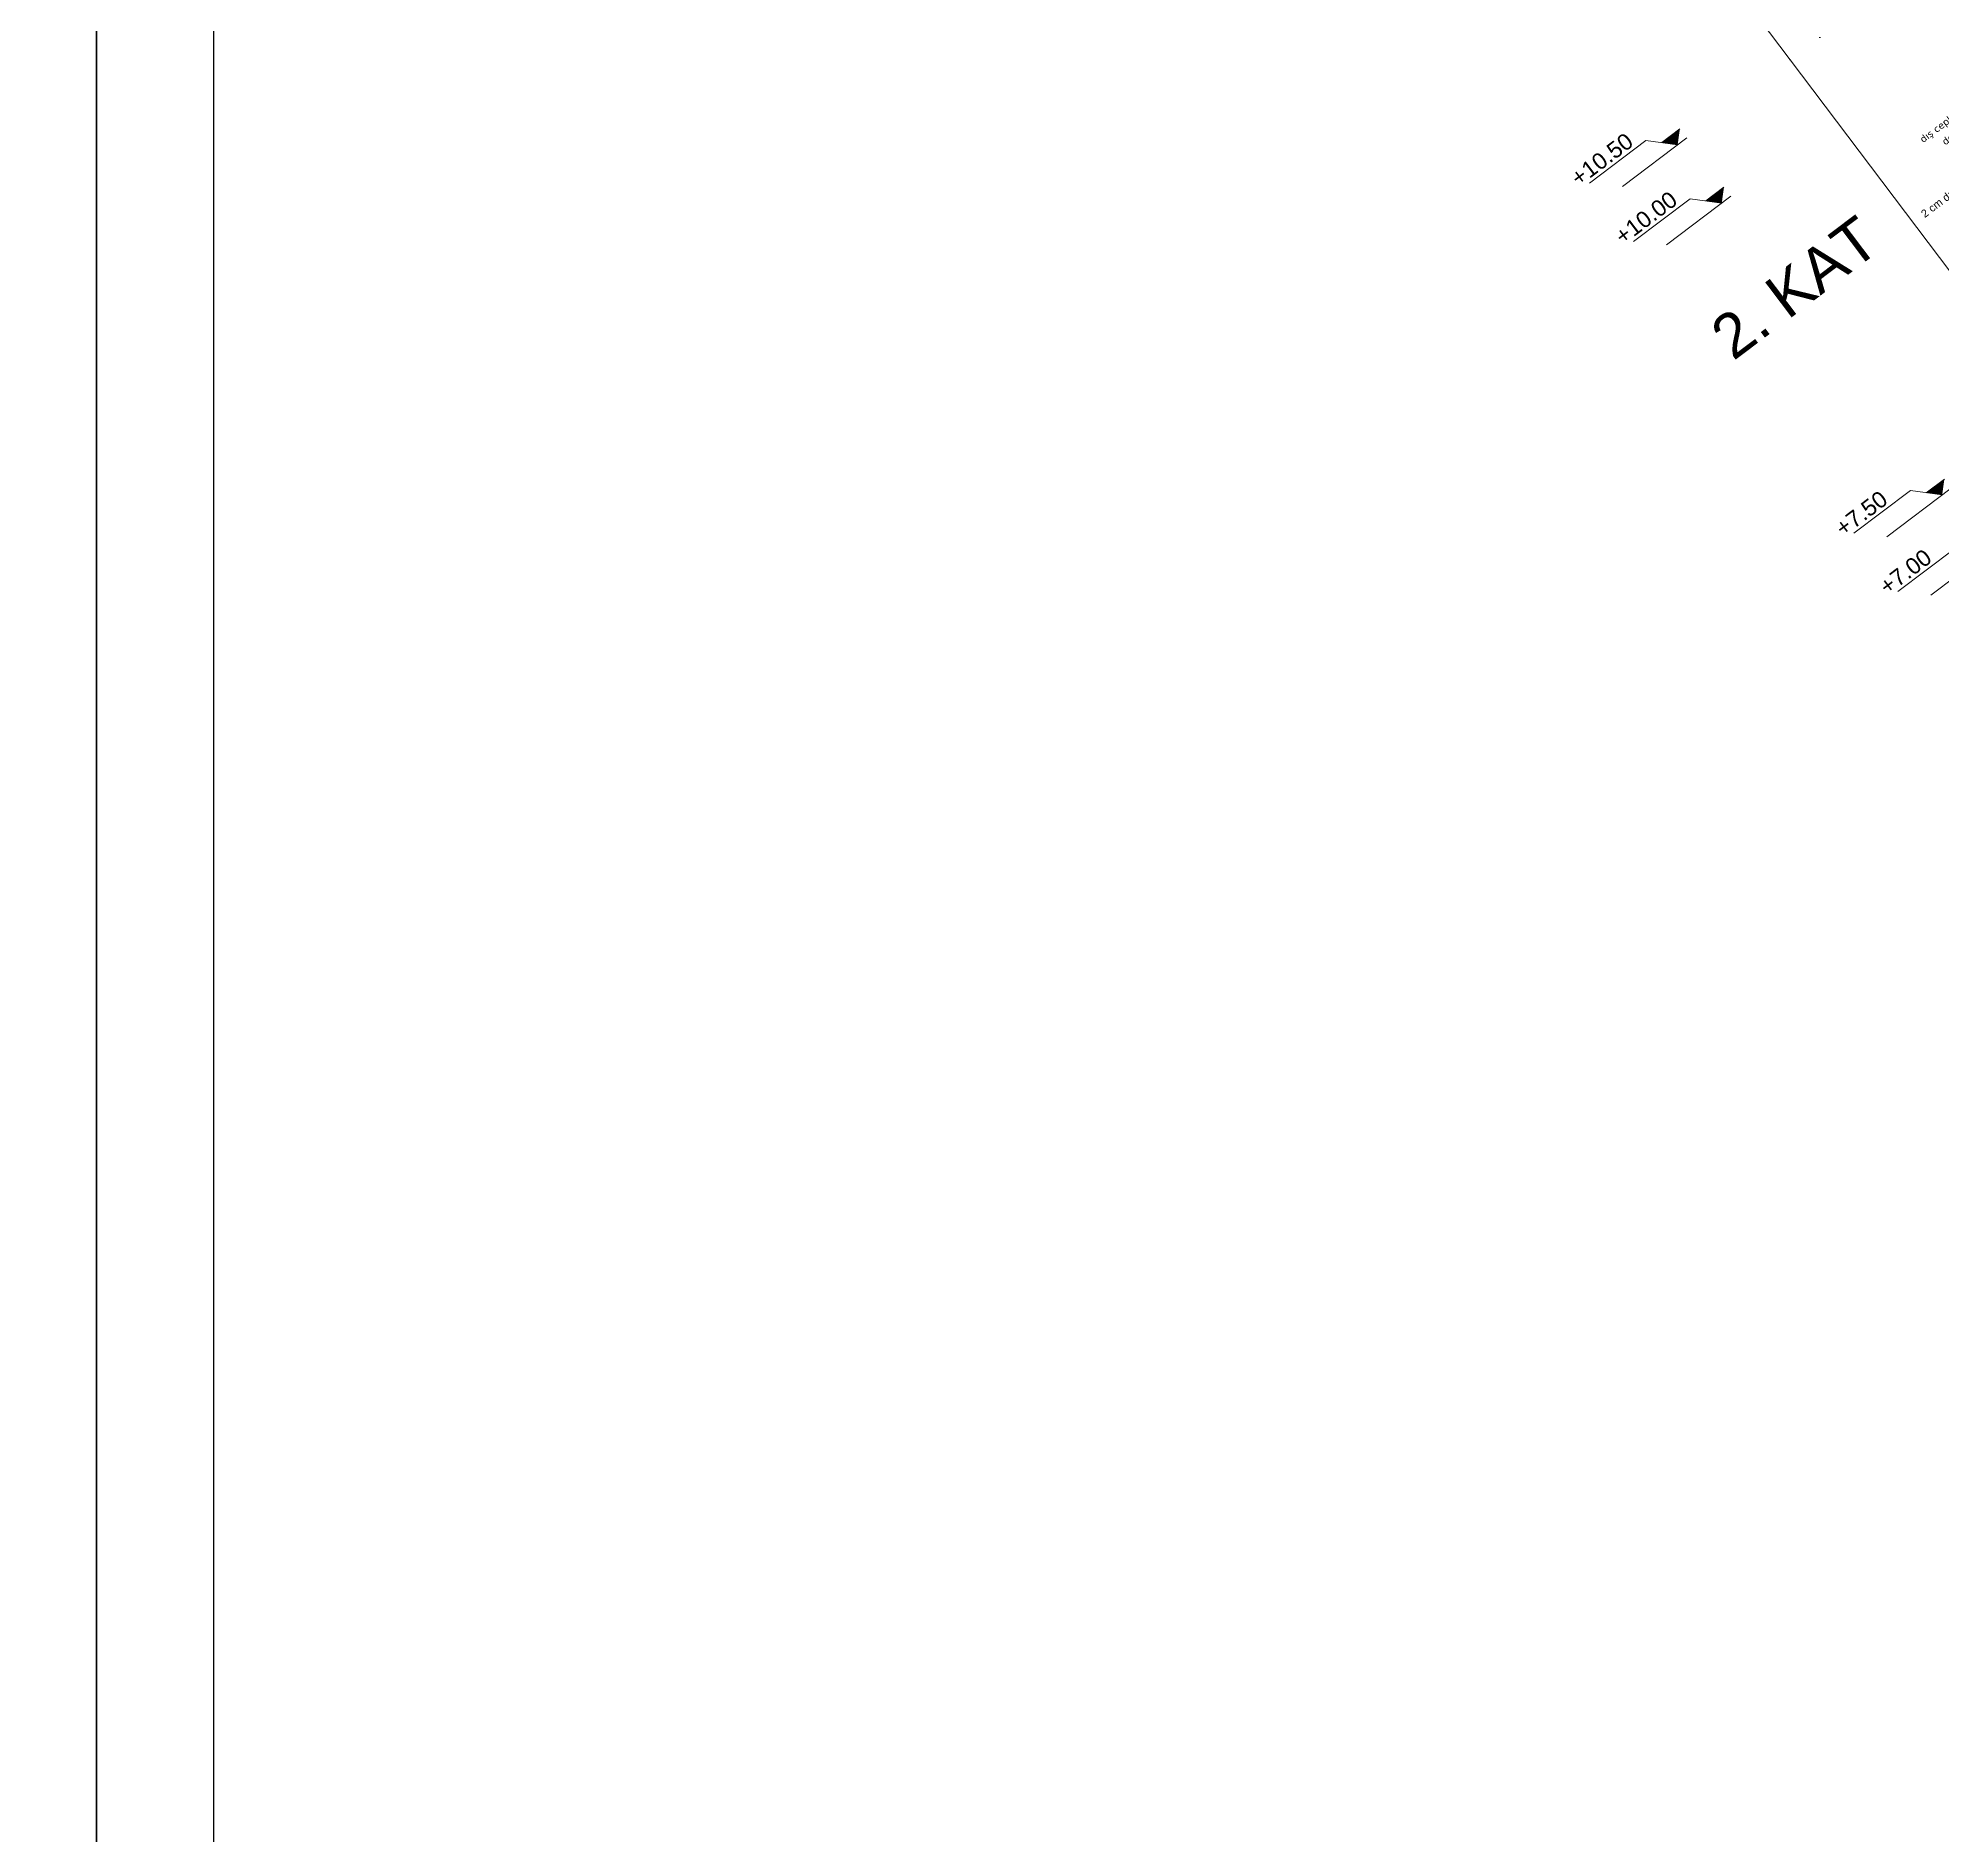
# Model space of a CAD drawing. Header units: millimetres. Extents: x 2232 to 85269, y -3593 to 5869.
# Drawn here: x 7216.5 to 7541.7, y 4035.4 to 4342.5 of the extents above; entities that cross this region are included whole.
import ezdxf

# ---------------------------------------------------------------- set-up
doc = ezdxf.new("R2010")
doc.units = ezdxf.units.MM
doc.linetypes.add('DOTX2', pattern=[0.5, 0, -0.5])
for name, color, linetype, lineweight in [('duvar', 232, 'Continuous', 30), ('görünüş', 201, 'Continuous', 18), ('iz', 1, 'DOTX2', 20), ('sıva iç', 21, 'Continuous', 0), ('TEXT-1', 8, 'Continuous', 5), ('yazı', 11, 'Continuous', 20), ('çerceve', 4, 'Continuous', 30), ('ÖLÇÜ İÇ', 7, 'Continuous', 9)]:
    doc.layers.add(name, color=color, linetype=linetype, lineweight=lineweight)
doc.layers.add('Standart', color=7, linetype='Continuous')
doc.layers.add('Yazi', color=7, linetype='Continuous')
doc.styles.add('arial_1_18', font='arial.ttf', dxfattribs={"height": 0.2})
doc.styles.get("Standard").update_dxf_attribs({"font": 'arial.ttf'})
doc.styles.add('verdana_1_34', font='verdana.ttf', dxfattribs={"height": 0.2})

# ---------------------------------------------------------------- blocks, each defined once
blk = doc.blocks.new('dsafsdfd')
at = {"layer": 'yazı'}
blk.add_hatch(color=256, dxfattribs=at).paths.add_polyline_path([(0, 4.89), (-9.78, 4.89), (-4.89, 0)])
for p, q in [((-45.23, 9.78), (-14.67, 9.78)), ((-14.67, 9.78), (-4.89, 0)), ((-34.77, 0), (0, 0)), ((-9.78, 4.89), (0, 4.89))]:
    blk.add_line(p, q, dxfattribs=at)
blk = doc.blocks.new('Entity12990')
at = {"layer": 'Yazi', "color": 11, "linetype": 'Continuous', "lineweight": -3}
for points in [[(7386.7, 278), (7393.3, 278)], [(7393.3, 200.7), (7393.3, 278)], [(7386.7, 267.6), (7393.3, 267.6)], [(7386.7, 257.2), (7393.3, 257.2)], [(7386.7, 246.9), (7393.3, 246.9)], [(7386.7, 236.5), (7393.3, 236.5)], [(7386.7, 226.1), (7393.3, 226.1)], [(7386.7, 215.7), (7393.3, 215.7)], [(7393.3, 200.7), (7413.8, 200.7)]]:
    blk.add_lwpolyline(points, dxfattribs=at)
for s, height, style, p in [('dış cephe boyası', 4.741, 'verdana_1_34', (7322.1, 275.6)), ('dekoratif sıva', 4.741, 'verdana_1_34', (7333.2, 265.2)), ('13 cm dış yalıtım', 4.741, 'verdana_1_34', (7324.5, 244.5)), ('file', 4.74, 'verdana_1_34', (7371.9, 254.2)), ('2 cm dış sıva (kaba sıva)', 5.333, 'arial_1_18', (7292.1, 234)), ('20 cm tuğla', 4.741, 'verdana_1_34', (7339.1, 223.7)), ('2 cm iç sıva (alçı sıva)', 5.333, 'arial_1_18', (7302, 211.5))]:
    blk.add_text(s, height=height, dxfattribs=dict(at, style=style)).set_placement(p)
blk = doc.blocks.new('GHGFHGF')
at = {"layer": 'görünüş'}
for points in [[(1293379.8, -409389.5), (1293379.8, -409089.5)], [(1293379.8, -409689.5), (1293379.8, -409389.5)]]:
    blk.add_lwpolyline(points, dxfattribs=at)
at = {"layer": 'iz', "ltscale": 50}
blk.add_line((1293379.8, -409389.5), (1295709.8, -409389.5), dxfattribs=at)
at = {"layer": 'duvar', "xscale": 1.584000000031665, "yscale": 1.584000000031665, "zscale": 1.584000000031665}
for p in [(1293291.2, -409389.5), (1293291.2, -409439.5), (1293291.2, -409689.5), (1293291.2, -409739.5)]:
    blk.add_blockref('dsafsdfd', p, dxfattribs=at)
at = {"layer": 'Standart'}
blk.add_blockref('Entity12990', (1286095.9, -409765.3), dxfattribs=at)
at = {"layer": 'TEXT-1', "style": 'arial_1_18'}
blk.add_text('2. KAT', height=30, dxfattribs=at).set_placement((1293224.5, -409530.6))
at = {"layer": 'yazı'}
for s, p in [('+10.50', (1293212.1, -409371.8)), ('+10.00', (1293212.1, -409421.8)), ('+7.50', (1293212.1, -409671.8)), ('+7.00', (1293212.1, -409721.8))]:
    blk.add_text(s, height=11.14, dxfattribs=at).set_placement(p)
blk = doc.blocks.new('GGGGG')
at = {"layer": 'sıva iç', "rotation": 37.05267661197626}
blk.add_blockref('GHGFHGF', (-134899.1, -889310.8), dxfattribs=at)

msp = doc.modelspace()

# ---------------------------------------------------------------- linework, layer by layer
at = {"layer": 'çerceve'}
for points in [[(7226.46, 1368.75), (3332.36, 1368.75), (3332.36, 5868.75), (7226.46, 5868.75)], [(11120.55, 1368.75), (7226.46, 1368.75), (7226.46, 5868.75), (11120.55, 5868.75)], [(11100.55, 1389.19), (7246.46, 1388.75), (7246.46, 5851.25), (11100.55, 5851.25)]]:
    msp.add_lwpolyline(points, close=True, dxfattribs=at)

# ---------------------------------------------------------------- block references
at = {"layer": 'ÖLÇÜ İÇ', "xscale": 0.25, "yscale": 0.25, "zscale": 0.25}
msp.add_blockref('GGGGG', (-278484.47, 113516.85), dxfattribs=at)

doc.saveas('drawing.dxf')
